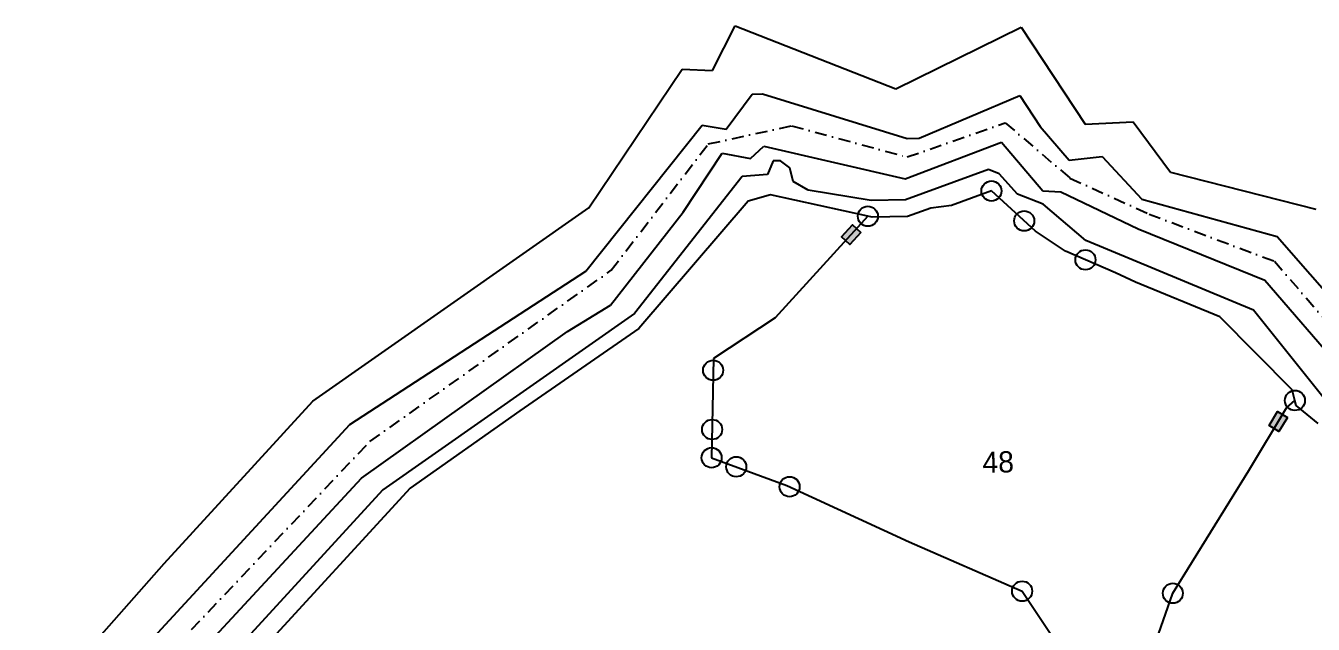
# Model space of a CAD drawing. Header units: metres. Extents: x 281463 to 283423, y 2096851 to 2099007.
# Drawn here: x 282534 to 283070, y 2098758 to 2099007 of the extents above; entities that cross this region are included whole.
import ezdxf
from ezdxf.enums import TextEntityAlignment as Align

# ---------------------------------------------------------------- set-up
doc = ezdxf.new("R2010")
doc.units = ezdxf.units.M
doc.linetypes.add('DASHDOT', pattern=[1, 0.5, -0.25, 0, -0.25])
for name, color, linetype in [('LINE_WATER', 4, 'Continuous'), ('POLY_PARCEL', 6, 'Continuous'), ('POLY_WATER', 4, 'Continuous'), ('TEXT_PARCEL', 7, 'Continuous'), ('V_BOUND_STREAM_LINE', 7, 'DASHDOT')]:
    doc.layers.add(name, color=color, linetype=linetype)
doc.styles.add('TEXT_MAP', font='')
doc.styles.get('TEXT_MAP').set_extended_font_data('Kruti Dev 050')

msp = doc.modelspace()

# ---------------------------------------------------------------- hatches: boundary and pattern name
for points in [[(282873.78, 2098919.15), (282877.27, 2098915.96), (282881.88, 2098921.01), (282878.39, 2098924.19)], [(283052.09, 2098840.52), (283056.13, 2098838.08), (283059.67, 2098843.92), (283055.62, 2098846.37)]]:
    msp.add_hatch(color=256).paths.add_polyline_path(points)

# ---------------------------------------------------------------- linework, layer by layer
for points in [[(282881.88, 2098921.01), (282877.27, 2098915.96), (282873.78, 2098919.15), (282878.39, 2098924.19)], [(283059.67, 2098843.92), (283056.13, 2098838.08), (283052.09, 2098840.52), (283055.62, 2098846.37)]]:
    msp.add_lwpolyline(points, close=True)
for centre in [(282936.31, 2098938.27), (282884.81, 2098927.73), (282949.98, 2098925.8), (282975.49, 2098909.58), (282820.3, 2098863.55), (283062.84, 2098850.97), (282819.87, 2098838.87), (282819.67, 2098827.12), (282829.93, 2098823.34), (282852.17, 2098815.03), (282949.1, 2098771.48), (283011.93, 2098770.61)]:
    msp.add_circle(centre, 4.18)
at = {"layer": 'LINE_WATER'}
for p, q in [((282825.68, 2098964.1), (282836.58, 2098978.68)), ((282836.58, 2098978.68), (282840.94, 2098978.78)), ((282840.94, 2098978.78), (282901.2, 2098960.17)), ((282906.18, 2098960.29), (282948.17, 2098978.05)), ((282948.17, 2098978.05), (282956.57, 2098965.15)), ((282767.16, 2098904.82), (282815.67, 2098965.74)), ((282815.67, 2098965.74), (282825.68, 2098964.1)), ((282956.57, 2098965.15), (282968.73, 2098951.09)), ((282900.33, 2098943.32), (282940.51, 2098958.56)), ((282901.2, 2098960.17), (282906.18, 2098960.29)), ((282940.51, 2098958.56), (282957.79, 2098938.37)), ((282807.76, 2098929.41), (282824.04, 2098954.09)), ((282824.04, 2098954.09), (282835.93, 2098951.86)), ((282835.93, 2098951.86), (282841.43, 2098956.97)), ((282841.43, 2098956.97), (282900.33, 2098943.32)), ((282845.3, 2098950.82), (282842.94, 2098945.16)), ((282848.42, 2098950.89), (282845.3, 2098950.82)), ((282852.23, 2098947.86), (282848.42, 2098950.89)), ((282853.6, 2098942.28), (282852.23, 2098947.86)), ((282968.73, 2098951.09), (282982.41, 2098952.64)), ((282982.41, 2098952.64), (282999.01, 2098934.93)), ((282832.36, 2098944.3), (282787.5, 2098887.19)), ((282842.94, 2098945.16), (282832.36, 2098944.3)), ((282859.91, 2098938.68), (282853.6, 2098942.28)), ((282935.15, 2098947.22), (282900.52, 2098934.6)), ((282939.55, 2098945.45), (282935.15, 2098947.22)), ((282947.22, 2098936.89), (282939.55, 2098945.45)), ((282886.19, 2098934.28), (282859.91, 2098938.68)), ((282957.91, 2098932.77), (282947.22, 2098936.89)), ((282957.79, 2098938.37), (282965.28, 2098937.92)), ((282965.28, 2098937.92), (282997.42, 2098922.43)), ((282900.52, 2098934.6), (282886.19, 2098934.28)), ((282975.71, 2098917.58), (282957.91, 2098932.77)), ((282999.01, 2098934.93), (283055.46, 2098919.36)), ((282777.45, 2098890.71), (282807.76, 2098929.41)), ((282997.42, 2098922.43), (283050.26, 2098901.17)), ((283045.55, 2098888.59), (282975.71, 2098917.58)), ((283055.46, 2098919.36), (283099.61, 2098868.61)), ((282668.85, 2098840.9), (282767.16, 2098904.82)), ((283050.26, 2098901.17), (283086.09, 2098859.58)), ((282759.62, 2098879.71), (282777.45, 2098890.71)), ((283074.41, 2098852.46), (283045.55, 2098888.59)), ((282787.5, 2098887.19), (282682.55, 2098813.78)), ((282673.71, 2098818.57), (282759.62, 2098879.71)), ((282547.73, 2098709.78), (282668.85, 2098840.9)), ((282559.28, 2098695.08), (282673.71, 2098818.57)), ((282682.55, 2098813.78), (282571.79, 2098692.86))]:
    msp.add_line(p, q, dxfattribs=at)
at = {"layer": 'POLY_PARCEL'}
for p, q in [((282884.81, 2098927.73), (282846.21, 2098885.43)), ((282846.21, 2098885.43), (282820.38, 2098868.48)), ((282820.38, 2098868.48), (282819.67, 2098827.12)), ((283059.35, 2098847.96), (283062.84, 2098850.97)), ((283043.55, 2098821.82), (283059.35, 2098847.96)), ((282819.67, 2098827.12), (282851.05, 2098815.54)), ((283011.93, 2098770.61), (283043.55, 2098821.82)), ((282851.05, 2098815.54), (282901.95, 2098792.12)), ((282901.95, 2098792.12), (282949.1, 2098771.48)), ((282949.1, 2098771.48), (282983.57, 2098720.04)), ((282995.76, 2098724.41), (283011.93, 2098770.61))]:
    msp.add_line(p, q, dxfattribs=at)
at = {"layer": 'POLY_WATER'}
for p, q in [((282820.06, 2098988.5), (282829.47, 2099007.13)), ((282829.47, 2099007.13), (282896.41, 2098980.79)), ((282896.41, 2098980.79), (282948.67, 2099006.52)), ((282948.67, 2099006.52), (282975.37, 2098966.18)), ((282768.51, 2098931.27), (282807.35, 2098989.04)), ((282807.35, 2098989.04), (282820.06, 2098988.5)), ((282975.37, 2098966.18), (282995.42, 2098967.04)), ((282995.42, 2098967.04), (283010.94, 2098946.07)), ((283010.94, 2098946.07), (283071.49, 2098930.64)), ((282936.31, 2098938.27), (282919.66, 2098932.17)), ((282954.71, 2098921.49), (282936.31, 2098938.27)), ((282834.84, 2098933.96), (282789.34, 2098880.96)), ((282844.2, 2098936.62), (282834.84, 2098933.96)), ((282884.81, 2098927.73), (282844.2, 2098936.62)), ((282919.66, 2098932.17), (282911.08, 2098931.16)), ((282653.4, 2098850.73), (282768.51, 2098931.27)), ((282886.59, 2098927.34), (282884.81, 2098927.73)), ((282901.33, 2098927.67), (282886.59, 2098927.34)), ((282911.08, 2098931.16), (282901.33, 2098927.67)), ((282967.18, 2098913.17), (282954.71, 2098921.49)), ((282988.04, 2098904.14), (282967.18, 2098913.17)), ((282996.32, 2098900.23), (282988.04, 2098904.14)), ((283031.45, 2098885.87), (282996.32, 2098900.23)), ((283061.62, 2098855.44), (283031.45, 2098885.87)), ((282789.34, 2098880.96), (282739.73, 2098846.69)), ((283062.84, 2098850.97), (283061.62, 2098855.44)), ((283063.4, 2098848.93), (283062.84, 2098850.97)), ((282591.44, 2098783.04), (282653.4, 2098850.73)), ((282739.73, 2098846.69), (282694.03, 2098814.41)), ((283072.58, 2098841.36), (283063.4, 2098848.93)), ((282694.03, 2098814.41), (282594.07, 2098705.76)), ((282533.75, 2098717.7), (282591.44, 2098783.04))]:
    msp.add_line(p, q, dxfattribs=at)
at = {"layer": 'V_BOUND_STREAM_LINE', "ltscale": 10}
for p, q in [((282818.29, 2098957.9), (282853.03, 2098965.43)), ((282853.03, 2098965.43), (282901.16, 2098952.44)), ((282901.16, 2098952.44), (282942.08, 2098966.69)), ((282942.08, 2098966.69), (282969.05, 2098943.67)), ((282777.81, 2098905.24), (282818.29, 2098957.9)), ((282969.05, 2098943.67), (283002.03, 2098928.65)), ((283002.03, 2098928.65), (283054.26, 2098909)), ((282677.24, 2098833.92), (282777.81, 2098905.24)), ((283054.26, 2098909), (283092.4, 2098864.85)), ((282561.2, 2098711.49), (282677.24, 2098833.92))]:
    msp.add_line(p, q, dxfattribs=at)

# ---------------------------------------------------------------- texts
at = {"layer": 'TEXT_PARCEL', "style": 'TEXT_MAP'}
msp.add_text('48', height=8.833, rotation=1.2801, dxfattribs=at).set_placement((282939.11, 2098825.31), align=Align.MIDDLE)

doc.saveas('drawing.dxf')
